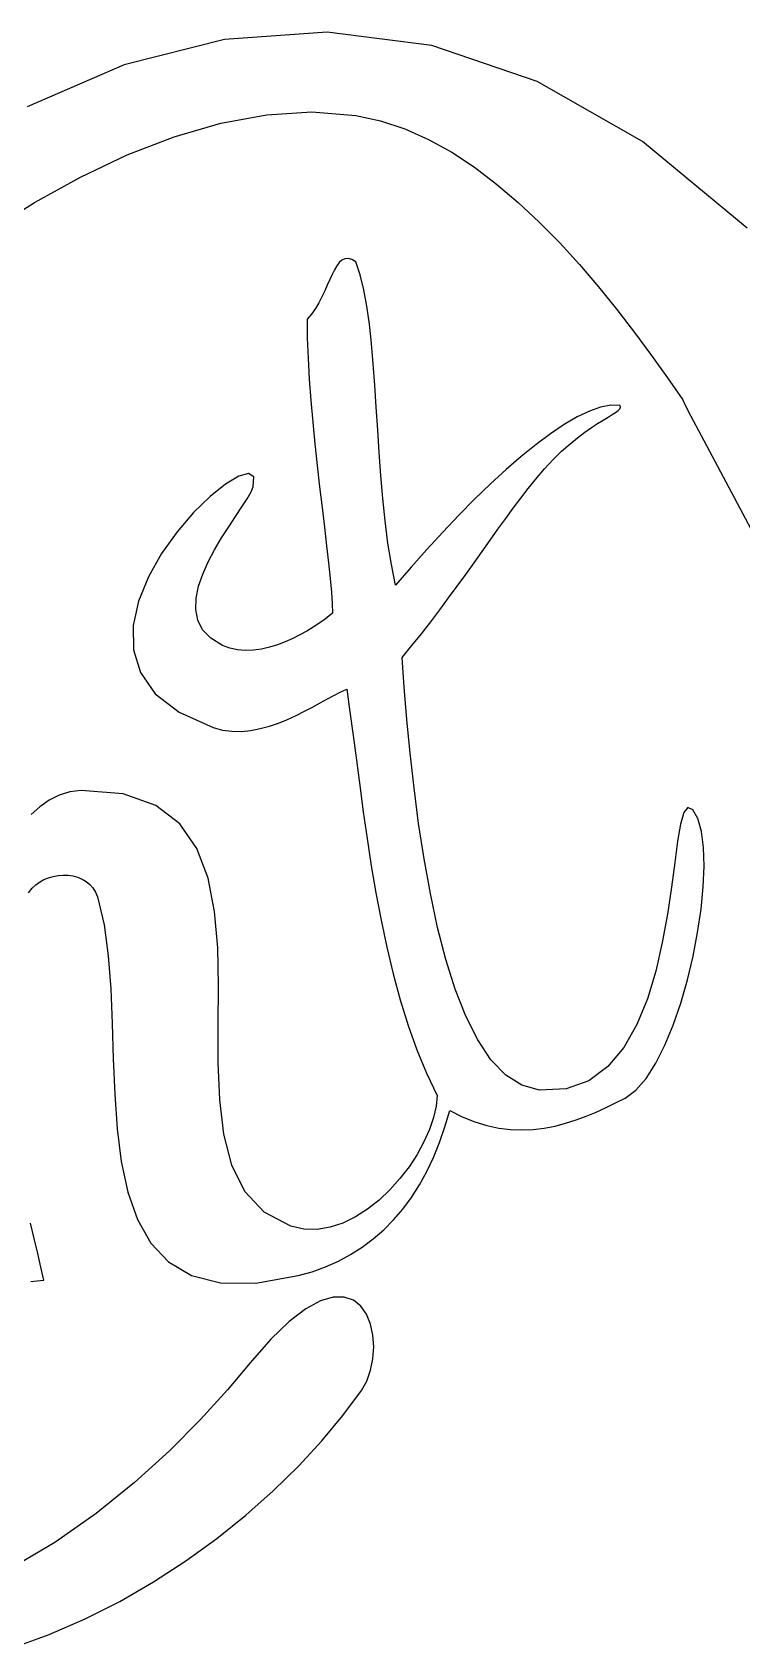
# Model space of a CAD drawing. Extents: x 23 to 503, y 214 to 344.
# Drawn here: x 277.6 to 303.3, y 273.9 to 332.4 of the extents above; entities that cross this region are included whole.
import ezdxf

# ---------------------------------------------------------------- set-up
doc = ezdxf.new("R2010")
doc.units = 0
doc.layers.add('Layer_1', color=7, linetype='CONTINUOUS')

msp = doc.modelspace()

# ---------------------------------------------------------------- linework, layer by layer
at = {"layer": 'Layer_1', "color": 1}
for points in [[(303.495625, 325.320381), (299.708824, 328.456902), (295.892248, 330.635963), (292.07635, 331.930177), (288.291552, 332.412165), (284.568307, 332.154547), (280.937047, 331.229942), (277.428223, 329.710968)], [(303.495682, 325.320398), (299.70888, 328.456919), (295.892305, 330.63598), (292.076406, 331.930194), (288.291609, 332.412182), (284.568364, 332.154564), (280.937106, 331.229959), (277.428283, 329.710985)], [(276.055128, 325.212627), (277.694128, 326.245152), (279.364906, 327.17221), (281.054401, 327.973902), (282.749526, 328.630322), (284.437243, 329.12157), (286.104499, 329.427744), (287.738171, 329.52894), (289.325219, 329.405259), (290.217973, 329.212236), (291.094809, 328.919197), (291.954768, 328.534691), (292.796891, 328.067281), (293.620218, 327.525513), (294.423761, 326.917942), (295.206561, 326.253122), (295.967658, 325.539605), (296.706092, 324.785947), (297.420877, 324.000701), (298.111079, 323.192419), (298.775684, 322.369656), (299.413789, 321.540964), (300.024348, 320.714897), (300.60646, 319.900009), (301.159136, 319.104853), (301.222212, 318.954664), (301.449401, 318.516697), (301.822019, 317.818383), (302.321327, 316.887154), (302.928641, 315.75044), (303.625306, 314.435674)], [(276.055184, 325.212645), (277.694187, 326.245169), (279.364965, 327.172227), (281.05446, 327.973919), (282.749583, 328.630339), (284.4373, 329.121587), (286.104556, 329.427761), (287.738227, 329.528957), (289.325276, 329.405276), (290.218029, 329.212253), (291.094866, 328.919213), (291.954825, 328.534708), (292.796948, 328.067297), (293.620275, 327.52553), (294.423818, 326.917959), (295.206618, 326.253139), (295.967714, 325.539622), (296.706149, 324.785965), (297.420933, 324.000719), (298.111136, 323.192437), (298.775741, 322.369674), (299.413845, 321.540982), (300.024405, 320.714915), (300.606516, 319.900027), (301.159192, 319.104871), (301.222269, 318.954682), (301.449458, 318.516715), (301.822076, 317.818401), (302.321383, 316.887172), (302.928697, 315.750458), (303.625363, 314.435692)], [(277.477037, 301.254331), (277.617397, 301.424017), (277.741493, 301.542974), (277.882073, 301.645423), (278.036268, 301.730931), (278.20121, 301.799063), (278.374029, 301.849386), (278.551852, 301.881465), (278.731811, 301.894865), (278.911033, 301.889152), (279.086651, 301.863896), (279.255796, 301.818659), (279.415593, 301.753007), (279.563175, 301.666507), (279.695673, 301.558724), (279.810216, 301.429225), (279.903933, 301.277576), (279.973953, 301.103341), (280.213395, 300.093734), (280.365539, 298.974925), (280.455226, 297.774679), (280.507302, 296.520758), (280.546612, 295.240924), (280.597997, 293.96294), (280.686298, 292.714569), (280.836364, 291.523572), (281.073033, 290.417715), (281.421154, 289.424757), (281.905566, 288.572463), (282.551124, 287.888594), (283.382635, 287.400914), (284.424995, 287.137186), (285.70301, 287.125172), (287.241544, 287.392634), (287.747174, 287.536566), (288.231919, 287.711883), (288.695638, 287.918432), (289.138106, 288.156061), (289.559153, 288.42462), (289.958611, 288.723957), (290.33628, 289.05392), (290.691965, 289.414359), (291.025524, 289.805121), (291.33673, 290.226056), (291.625415, 290.677011), (291.89141, 291.157836), (292.134544, 291.668379), (292.354593, 292.208489), (292.551386, 292.778014), (292.724755, 293.376803), (293.181306, 293.146116), (293.629362, 292.964821), (294.069008, 292.829724), (294.500385, 292.73763), (294.923577, 292.685346), (295.338698, 292.669677), (295.745888, 292.687429), (296.14526, 292.735408), (296.536872, 292.810421), (296.920892, 292.909272), (297.297376, 293.028768), (297.666495, 293.165715), (298.028332, 293.316918), (298.382972, 293.479183), (298.730585, 293.649317), (299.071228, 293.824125), (299.460271, 294.108718), (299.832127, 294.535055), (300.183776, 295.083273), (300.512085, 295.733512), (300.814063, 296.465913), (301.086605, 297.260616), (301.326663, 298.097759), (301.531161, 298.957482), (301.697051, 299.819926), (301.821257, 300.66523), (301.900731, 301.473533), (301.932396, 302.224976), (301.913205, 302.899698), (301.840082, 303.477839), (301.709977, 303.939538), (301.519844, 304.264936), (301.339532, 304.347809), (301.197066, 304.160345), (301.079634, 303.739979), (300.974365, 303.124141), (300.86839, 302.350264), (300.748869, 301.45578), (300.602932, 300.478122), (300.417766, 299.454723), (300.180474, 298.423013), (299.878242, 297.420427), (299.498173, 296.484395), (299.027455, 295.652351), (298.453217, 294.961727), (297.76262, 294.449955), (296.942792, 294.154468), (295.980866, 294.112697), (295.33675, 294.283794), (294.75049, 294.656768), (294.219235, 295.211445), (293.74005, 295.92765), (293.310084, 296.785209), (292.926403, 297.763947), (292.586128, 298.843689), (292.286351, 300.004262), (292.024223, 301.225491), (291.79678, 302.4872), (291.601172, 303.769217), (291.43452, 305.051366), (291.293889, 306.313472), (291.1764, 307.535362), (291.079174, 308.696861), (290.999305, 309.777794), (291.354341, 310.206733), (291.700091, 310.637869), (292.037064, 311.069985), (292.365684, 311.501863), (292.68643, 311.932286), (292.999781, 312.360037), (293.306218, 312.783896), (293.606192, 313.202649), (293.900183, 313.615076), (294.18867, 314.019961), (294.472134, 314.416085), (294.750998, 314.802232), (295.025798, 315.177183), (295.296929, 315.539722), (295.564927, 315.88863), (295.830244, 316.222691), (296.15415, 316.604476), (296.469957, 316.943429), (296.775604, 317.242599), (297.06903, 317.505033), (297.348176, 317.73378), (297.611038, 317.931889), (297.855499, 318.102408), (298.079555, 318.248385), (298.281118, 318.372869), (298.458184, 318.478908), (298.608637, 318.569551), (298.730501, 318.647845), (298.821658, 318.71684), (298.880107, 318.779584), (298.903813, 318.839125), (298.890549, 318.898511), (298.559756, 318.906619), (298.18869, 318.836929), (297.780992, 318.694266), (297.340161, 318.483456), (296.869781, 318.209323), (296.373437, 317.876693), (295.854684, 317.490392), (295.317108, 317.055246), (294.764206, 316.576079), (294.19962, 316.057718), (293.626879, 315.504988), (293.049537, 314.922715), (292.471207, 314.315724), (291.895417, 313.68884), (291.325723, 313.04689), (290.765738, 312.394698), (290.765625, 312.394699), (290.615737, 313.140747), (290.491164, 313.917787), (290.388181, 314.718758), (290.303063, 315.536604), (290.232084, 316.364264), (290.171576, 317.194679), (290.117784, 318.02079), (290.066984, 318.835539), (290.015507, 319.631866), (289.95957, 320.402713), (289.895534, 321.14102), (289.819616, 321.839729), (289.728148, 322.491779), (289.617376, 323.090114), (289.483602, 323.627672), (289.323103, 324.097396), (289.176178, 324.18531), (289.045509, 324.222955), (288.928641, 324.214884), (288.823146, 324.165643), (288.726654, 324.079784), (288.63671, 323.961858), (288.550886, 323.816414), (288.466784, 323.648002), (288.381976, 323.461173), (288.294036, 323.260477), (288.200536, 323.050463), (288.099105, 322.835682), (287.98726, 322.620684), (287.862603, 322.410019), (287.722733, 322.208237), (287.565225, 322.019889), (287.57087, 321.333496), (287.596834, 320.609035), (287.640014, 319.855278), (287.6977, 319.080996), (287.767042, 318.294961), (287.845218, 317.505944), (287.929348, 316.722717), (288.016555, 315.954051), (288.104072, 315.208718), (288.188993, 314.49549), (288.268466, 313.823138), (288.339671, 313.200433), (288.399756, 312.636148), (288.445843, 312.139053), (288.47511, 311.717921), (288.484705, 311.381522), (288.345993, 311.269247), (288.18047, 311.144033), (287.990703, 311.009769), (287.779262, 310.870341), (287.5488, 310.729639), (287.301884, 310.591549), (287.04111, 310.459958), (286.769048, 310.338755), (286.488322, 310.231827), (286.201527, 310.143062), (285.911234, 310.076347), (285.620065, 310.03557), (285.33059, 310.02462), (285.045404, 310.047381), (284.767105, 310.107744), (284.498316, 310.209595), (284.074729, 310.469196), (283.781528, 310.778344), (283.604857, 311.129272), (283.530858, 311.514211), (283.545816, 311.925394), (283.635676, 312.355052), (283.786693, 312.795417), (283.985067, 313.238721), (284.216912, 313.677197), (284.468372, 314.103077), (284.725646, 314.508591), (284.974905, 314.885973), (285.202263, 315.227454), (285.393892, 315.525267), (285.535934, 315.771643), (285.61459, 315.958814), (285.631241, 316.316024), (285.442886, 316.43367), (285.090418, 316.337309), (284.614676, 316.052499), (284.056526, 315.604796), (283.456832, 315.019759), (282.856432, 314.322943), (282.296164, 313.539905), (281.816945, 312.696204), (281.459576, 311.817396), (281.264933, 310.929038), (281.273879, 310.056688), (281.527256, 309.225902), (282.065925, 308.462237), (282.930769, 307.791251), (284.162585, 307.2385), (284.501251, 307.148577), (284.842345, 307.104373), (285.184257, 307.101136), (285.525464, 307.134117), (285.864385, 307.198564), (286.199467, 307.289728), (286.529131, 307.402857), (286.851852, 307.533202), (287.166022, 307.676011), (287.470116, 307.826533), (287.762555, 307.980019), (288.041786, 308.131717), (288.306228, 308.276877), (288.554329, 308.410748), (288.784538, 308.52858), (288.995273, 308.625622), (289.112508, 307.81236), (289.228586, 306.955311), (289.346245, 306.060827), (289.46825, 305.135261), (289.597338, 304.184965), (289.736276, 303.216291), (289.887801, 302.23559), (290.054679, 301.249215), (290.239619, 300.263519), (290.445416, 299.284852), (290.674806, 298.319568), (290.930556, 297.374018), (291.215374, 296.454554), (291.532028, 295.567528), (291.883282, 294.719293), (292.271873, 293.9162), (292.237188, 293.530898), (292.142559, 293.115947), (291.992332, 292.680262), (291.79091, 292.232756), (291.542668, 291.782343), (291.251979, 291.337939), (290.923218, 290.908457), (290.560788, 290.50281), (290.169064, 290.129915), (289.752419, 289.798684), (289.315229, 289.518032), (288.861895, 289.296873), (288.396765, 289.144121), (287.92424, 289.06869), (287.448724, 289.079497), (286.974562, 289.185451), (286.003831, 289.691466), (285.30519, 290.440464), (284.834528, 291.394092), (284.547733, 292.513998), (284.400667, 293.76183), (284.349246, 295.099236), (284.349303, 296.487864), (284.356641, 297.889361), (284.327318, 299.265376), (284.217138, 300.577555), (283.981962, 301.787548), (283.577679, 302.857001), (282.960149, 303.747563), (282.085254, 304.420882), (280.90889, 304.838604), (279.386925, 304.962379), (278.978343, 304.914918), (278.59311, 304.795431), (278.230536, 304.611872), (277.889928, 304.372193), (277.570593, 304.084347)], [(290.765625, 312.394699), (290.615737, 313.140747), (290.491164, 313.917787), (290.388181, 314.718758), (290.303063, 315.536604), (290.232084, 316.364264), (290.171576, 317.194679), (290.117784, 318.02079), (290.066984, 318.835539), (290.015507, 319.631866), (289.95957, 320.402713), (289.895534, 321.14102), (289.819616, 321.839729), (289.728148, 322.491779), (289.617376, 323.090114), (289.483602, 323.627672), (289.323103, 324.097396), (289.176178, 324.18531), (289.045509, 324.222955), (288.928641, 324.214884), (288.823146, 324.165643), (288.726654, 324.079784), (288.63671, 323.961858), (288.550886, 323.816414), (288.466784, 323.648002), (288.381976, 323.461173), (288.294036, 323.260477), (288.200536, 323.050463), (288.099105, 322.835682), (287.98726, 322.620684), (287.862603, 322.410019), (287.722733, 322.208237), (287.565225, 322.019889), (287.57087, 321.333496), (287.596834, 320.609035), (287.640014, 319.855278), (287.6977, 319.080996), (287.767042, 318.294961), (287.845218, 317.505944), (287.929348, 316.722717), (288.016555, 315.954051), (288.104072, 315.208718), (288.188993, 314.49549), (288.268466, 313.823138), (288.339671, 313.200433), (288.399756, 312.636148), (288.445843, 312.139053), (288.47511, 311.717921), (288.484705, 311.381522), (288.345993, 311.269247), (288.18047, 311.144033), (287.990703, 311.009769), (287.779262, 310.870341), (287.5488, 310.729639), (287.301884, 310.591549), (287.04111, 310.459958), (286.769048, 310.338755), (286.488322, 310.231827), (286.201527, 310.143062), (285.911234, 310.076347), (285.620065, 310.03557), (285.33059, 310.02462), (285.045404, 310.047381), (284.767105, 310.107744), (284.498316, 310.209595), (284.074729, 310.469196), (283.781528, 310.778344), (283.604857, 311.129272), (283.530858, 311.514211), (283.545816, 311.925394), (283.635676, 312.355052), (283.786693, 312.795417), (283.985067, 313.238721), (284.216912, 313.677197), (284.468372, 314.103077), (284.725646, 314.508591), (284.974905, 314.885973), (285.202263, 315.227454), (285.393892, 315.525267), (285.535934, 315.771643), (285.61459, 315.958814), (285.631241, 316.316024), (285.442886, 316.43367), (285.090418, 316.337309), (284.614676, 316.052499), (284.056526, 315.604796), (283.456832, 315.019759), (282.856432, 314.322943), (282.296164, 313.539905), (281.816945, 312.696204), (281.459576, 311.817396), (281.264933, 310.929038), (281.273879, 310.056688), (281.527256, 309.225902), (282.065925, 308.462237), (282.930769, 307.791251), (284.162585, 307.2385), (284.501251, 307.148577), (284.842345, 307.104373), (285.184257, 307.101136), (285.525464, 307.134117), (285.864385, 307.198564), (286.199467, 307.289728), (286.529131, 307.402857), (286.851852, 307.533202), (287.166022, 307.676011), (287.470116, 307.826533), (287.762555, 307.980019), (288.041786, 308.131717), (288.306228, 308.276877), (288.554329, 308.410748), (288.784538, 308.52858), (288.995273, 308.625622), (289.112508, 307.81236), (289.228586, 306.955311), (289.346245, 306.060827), (289.46825, 305.135261), (289.597338, 304.184965), (289.736276, 303.216291), (289.887801, 302.23559), (290.054679, 301.249215), (290.239619, 300.263519), (290.445416, 299.284852), (290.674806, 298.319568), (290.930556, 297.374018), (291.215374, 296.454554), (291.532028, 295.567528), (291.883282, 294.719293), (292.271873, 293.9162), (292.237188, 293.530898), (292.142559, 293.115947), (291.992332, 292.680262), (291.79091, 292.232756), (291.542668, 291.782343), (291.251979, 291.337939), (290.923218, 290.908457), (290.560788, 290.50281), (290.169064, 290.129915), (289.752419, 289.798684), (289.315229, 289.518032), (288.861895, 289.296873), (288.396765, 289.144121), (287.92424, 289.06869), (287.448724, 289.079497), (286.974562, 289.185451), (286.003831, 289.691466), (285.30519, 290.440464), (284.834528, 291.394092), (284.547733, 292.513998), (284.400667, 293.76183), (284.349246, 295.099236), (284.349303, 296.487864), (284.356641, 297.889361), (284.327318, 299.265376), (284.217138, 300.577555), (283.981962, 301.787548), (283.577679, 302.857001), (282.960149, 303.747563), (282.085254, 304.420882), (280.90889, 304.838604), (279.386925, 304.962379), (278.978343, 304.914918), (278.59311, 304.795431), (278.230536, 304.611872), (277.889928, 304.372193), (277.570593, 304.084347)], [(277.477037, 301.254331), (277.617397, 301.424017), (277.741493, 301.542974), (277.882073, 301.645423), (278.036268, 301.730931), (278.20121, 301.799063), (278.374029, 301.849386), (278.551852, 301.881465), (278.731811, 301.894865), (278.911033, 301.889152), (279.086651, 301.863896), (279.255796, 301.818659), (279.415593, 301.753007), (279.563175, 301.666507), (279.695673, 301.558724), (279.810216, 301.429225), (279.903933, 301.277576), (279.973953, 301.103341), (280.213395, 300.093734), (280.365539, 298.974925), (280.455226, 297.774679), (280.507302, 296.520758), (280.546612, 295.240924), (280.597997, 293.96294), (280.686298, 292.714569), (280.836364, 291.523572), (281.073033, 290.417715), (281.421154, 289.424757), (281.905566, 288.572463), (282.551124, 287.888594), (283.382635, 287.400914), (284.424995, 287.137186), (285.70301, 287.125172), (287.241544, 287.392634), (287.747174, 287.536566), (288.231919, 287.711883), (288.695638, 287.918432), (289.138106, 288.156061), (289.559153, 288.42462), (289.958611, 288.723957), (290.33628, 289.05392), (290.691965, 289.414359), (291.025524, 289.805121), (291.33673, 290.226056), (291.625415, 290.677011), (291.89141, 291.157836), (292.134544, 291.668379), (292.354593, 292.208489), (292.551386, 292.778014), (292.724755, 293.376803), (293.181306, 293.146116), (293.629362, 292.964821), (294.069008, 292.829724), (294.500385, 292.73763), (294.923577, 292.685346), (295.338698, 292.669677), (295.745888, 292.687429), (296.14526, 292.735408), (296.536872, 292.810421), (296.920892, 292.909272), (297.297376, 293.028768), (297.666495, 293.165715), (298.028332, 293.316918), (298.382972, 293.479183), (298.730585, 293.649317), (299.071228, 293.824125), (299.460271, 294.108718), (299.832127, 294.535055), (300.183776, 295.083273), (300.512085, 295.733512), (300.814063, 296.465913), (301.086605, 297.260616), (301.326663, 298.097759), (301.531161, 298.957482), (301.697051, 299.819926), (301.821257, 300.66523), (301.900731, 301.473533), (301.932396, 302.224976), (301.913205, 302.899698), (301.840082, 303.477839), (301.709977, 303.939538), (301.519844, 304.264936), (301.339532, 304.347809), (301.197066, 304.160345), (301.079634, 303.739979), (300.974365, 303.124141), (300.86839, 302.350264), (300.748869, 301.45578), (300.602932, 300.478122), (300.417766, 299.454723), (300.180474, 298.423013), (299.878242, 297.420427), (299.498173, 296.484395), (299.027455, 295.652351), (298.453217, 294.961727), (297.76262, 294.449955), (296.942792, 294.154468), (295.980866, 294.112697), (295.33675, 294.283794), (294.75049, 294.656768), (294.219235, 295.211445), (293.74005, 295.92765), (293.310084, 296.785209), (292.926403, 297.763947), (292.586128, 298.843689), (292.286351, 300.004262), (292.024223, 301.225491), (291.79678, 302.4872), (291.601172, 303.769217), (291.43452, 305.051366), (291.293889, 306.313472), (291.1764, 307.535362), (291.079174, 308.696861), (290.999305, 309.777794), (291.354341, 310.206733), (291.700091, 310.637869), (292.037064, 311.069985), (292.365684, 311.501863), (292.68643, 311.932286), (292.999781, 312.360037), (293.306218, 312.783896), (293.606192, 313.202649), (293.900183, 313.615076), (294.18867, 314.019961), (294.472134, 314.416085), (294.750998, 314.802232), (295.025798, 315.177183), (295.296929, 315.539722), (295.564927, 315.88863), (295.830244, 316.222691), (296.15415, 316.604476), (296.469957, 316.943429), (296.775604, 317.242599), (297.06903, 317.505033), (297.348176, 317.73378), (297.611038, 317.931889), (297.855499, 318.102408), (298.079555, 318.248385), (298.281118, 318.372869), (298.458184, 318.478908), (298.608637, 318.569551), (298.730501, 318.647845), (298.821658, 318.71684), (298.880107, 318.779584), (298.903813, 318.839125), (298.890549, 318.898511), (298.559756, 318.906619), (298.18869, 318.836929), (297.780992, 318.694266), (297.340161, 318.483456), (296.869781, 318.209323), (296.373437, 317.876693), (295.854684, 317.490392), (295.317108, 317.055246), (294.764206, 316.576079), (294.19962, 316.057718), (293.626879, 315.504988), (293.049537, 314.922715), (292.471207, 314.315724), (291.895417, 313.68884), (291.325723, 313.04689), (290.765738, 312.394698)], [(277.562282, 287.175107), (277.787681, 287.20692), (278.034744, 287.233178), (277.930223, 287.699763), (277.813742, 288.200515), (277.687224, 288.732337), (277.552602, 289.292132)], [(277.562282, 287.175107), (277.787681, 287.20692), (278.034744, 287.233178), (277.930223, 287.699763), (277.813742, 288.200515), (277.687224, 288.732337), (277.552602, 289.292132)], [(276.905867, 273.921539), (278.232021, 274.399251), (279.527821, 274.961654), (280.787441, 275.599603), (282.005049, 276.303952), (283.174807, 277.065555), (284.290911, 277.875264), (285.347523, 278.723934), (286.3388, 279.602419), (287.258901, 280.501573), (288.10204, 281.412248), (288.862347, 282.3253), (289.534036, 283.231582), (289.725213, 283.574139), (289.863389, 283.964336), (289.947265, 284.383969), (289.975572, 284.814837), (289.946983, 285.23874), (289.8602, 285.637475), (289.713924, 285.992841), (289.506858, 286.286637), (289.237702, 286.500661), (288.90516, 286.616712), (288.507904, 286.616588), (288.044664, 286.482087), (287.514115, 286.195009), (286.914957, 285.737152), (286.245893, 285.090313), (285.505652, 284.236293), (284.685825, 283.259465), (283.705977, 282.183518), (282.5785, 281.050629), (281.315775, 279.902975), (279.930202, 278.782731), (278.434182, 277.732076), (276.840103, 276.793185)], [(276.905926, 273.921557), (278.23208, 274.399269), (279.527881, 274.961672), (280.7875, 275.599622), (282.005109, 276.30397), (283.174863, 277.065573), (284.290968, 277.875282), (285.347579, 278.723952), (286.338857, 279.602437), (287.258958, 280.501591), (288.102096, 281.412266), (288.862403, 282.325318), (289.534092, 283.2316), (289.725269, 283.574158), (289.863445, 283.964354), (289.947322, 284.383987), (289.975629, 284.814856), (289.94704, 285.238758), (289.860256, 285.637493), (289.71398, 285.99286), (289.506914, 286.286655), (289.237759, 286.50068), (288.905216, 286.61673), (288.50796, 286.616606), (288.044721, 286.482105), (287.514171, 286.195027), (286.915013, 285.73717), (286.245949, 285.090332), (285.505708, 284.236311), (284.685881, 283.259483), (283.706034, 282.183536), (282.578556, 281.050647), (281.315835, 279.902993), (279.930262, 278.78275), (278.434241, 277.732094), (276.840163, 276.793203)]]:
    msp.add_lwpolyline(points, dxfattribs=at)

doc.saveas('drawing.dxf')
